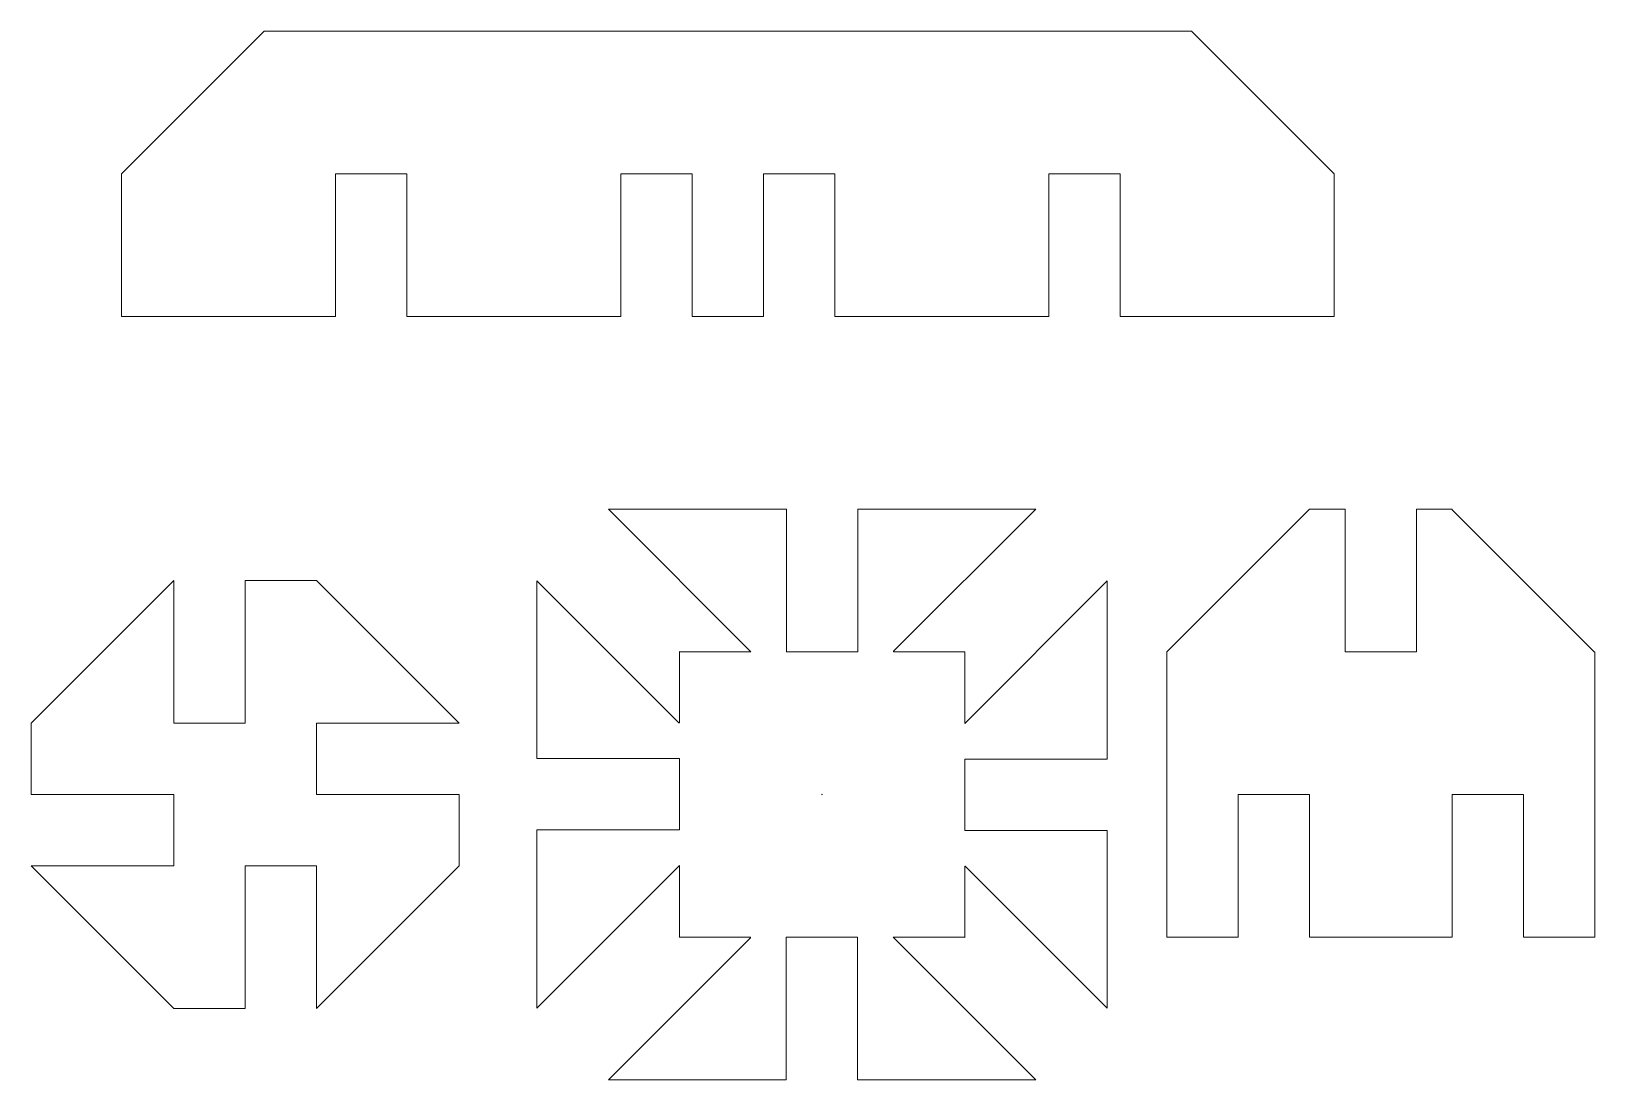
# Model space of a CAD drawing. Header units: inches. Extents: x 2 to 67.7, y -51.5 to -7.4.
import ezdxf

# ---------------------------------------------------------------- set-up
doc = ezdxf.new("R2010")
doc.units = ezdxf.units.IN
doc.header["$MEASUREMENT"] = 0
doc.layers.add('Layer 1', color=7, linetype='Continuous')

msp = doc.modelspace()

# ---------------------------------------------------------------- linework, layer by layer
at = {"layer": 'Layer 1', "color": 179, "lineweight": 5, "true_color": 0x231f20}
for points in [[(53.787, -10.429), (50.787, -7.429), (47.787, -7.429), (44.787, -7.429), (41.787, -7.429), (38.787, -7.429), (35.787, -7.429), (32.787, -7.429), (29.787, -7.429), (26.787, -7.429), (23.787, -7.429), (20.787, -7.429), (17.787, -7.429), (14.787, -7.429), (11.787, -7.429), (5.787, -13.429), (5.787, -19.429), (8.787, -19.429), (11.787, -19.429), (14.787, -19.429), (14.787, -13.429), (17.787, -13.429), (17.787, -19.429), (20.787, -19.429), (23.787, -19.429), (26.787, -19.429), (26.787, -13.429), (29.787, -13.429), (29.787, -19.429), (32.787, -19.429), (32.787, -13.429), (35.787, -13.429), (35.787, -19.429), (38.787, -19.429), (41.787, -19.429), (44.787, -19.429), (44.787, -13.429), (47.787, -13.429), (47.787, -19.429), (50.787, -19.429), (53.787, -19.429), (56.787, -19.429), (56.787, -13.429), (53.787, -10.429)], [(41.245, -36.55), (41.245, -33.55), (41.258, -33.538), (38.258, -33.538), (38.258, -33.513), (44.233, -27.538), (38.258, -27.538), (38.233, -27.538), (36.758, -27.538), (36.758, -33.538), (35.258, -33.538), (33.758, -33.538), (33.758, -27.538), (32.258, -27.538), (26.258, -27.538), (32.258, -33.538), (29.258, -33.538), (29.245, -33.526), (29.245, -36.526), (29.221, -36.526), (23.245, -30.55), (23.245, -36.526), (23.245, -36.55), (23.245, -38.026), (29.245, -38.026), (29.245, -39.525), (29.245, -41.025), (23.245, -41.025), (23.245, -42.525), (23.245, -48.525), (29.245, -42.525), (29.245, -45.525), (29.233, -45.538), (32.233, -45.538), (32.233, -45.563), (26.258, -51.538), (32.233, -51.538), (32.258, -51.538), (33.733, -51.538), (33.733, -45.538), (35.233, -45.538), (36.733, -45.538), (36.733, -51.538), (38.233, -51.538), (44.233, -51.538), (38.233, -45.538), (41.233, -45.538), (41.245, -45.55), (41.245, -42.55), (41.27, -42.55), (47.245, -48.525), (47.245, -42.55), (47.245, -42.525), (47.245, -41.05), (41.245, -41.05), (41.245, -39.55), (41.245, -38.05), (47.245, -38.05), (47.245, -36.55), (47.245, -30.55), (41.245, -36.55)], [(13.986, -36.538), (19.986, -36.538), (13.986, -30.538), (10.986, -30.538), (10.986, -36.538), (7.986, -36.538), (7.986, -30.538), (1.986, -36.538), (1.986, -39.538), (7.986, -39.538), (7.986, -42.538), (1.986, -42.538), (7.986, -48.538), (10.986, -48.538), (10.986, -42.538), (13.986, -42.538), (13.986, -48.538), (19.986, -42.538), (19.986, -39.538), (13.986, -39.538), (13.986, -36.538)], [(35.233, -39.538), (35.245, -39.525), (35.258, -39.538), (35.245, -39.55), (35.233, -39.538)]]:
    msp.add_lwpolyline(points, dxfattribs=at)
at = {"layer": 'Layer 1', "color": 7, "lineweight": 5, "true_color": 0xffffff}
msp.add_lwpolyline([(67.72, -33.538), (61.745, -27.563), (61.745, -27.538), (60.245, -27.538), (60.245, -33.538), (57.245, -33.538), (57.245, -27.538), (55.745, -27.538), (49.745, -33.538), (49.745, -39.538), (49.745, -45.538), (52.745, -45.538), (52.745, -39.538), (55.745, -39.538), (55.745, -45.538), (58.745, -45.538), (61.745, -45.538), (61.745, -39.538), (64.745, -39.538), (64.745, -45.538), (67.745, -45.538), (67.745, -39.538), (67.745, -33.538), (67.72, -33.538)], dxfattribs=at)

doc.saveas('drawing.dxf')
